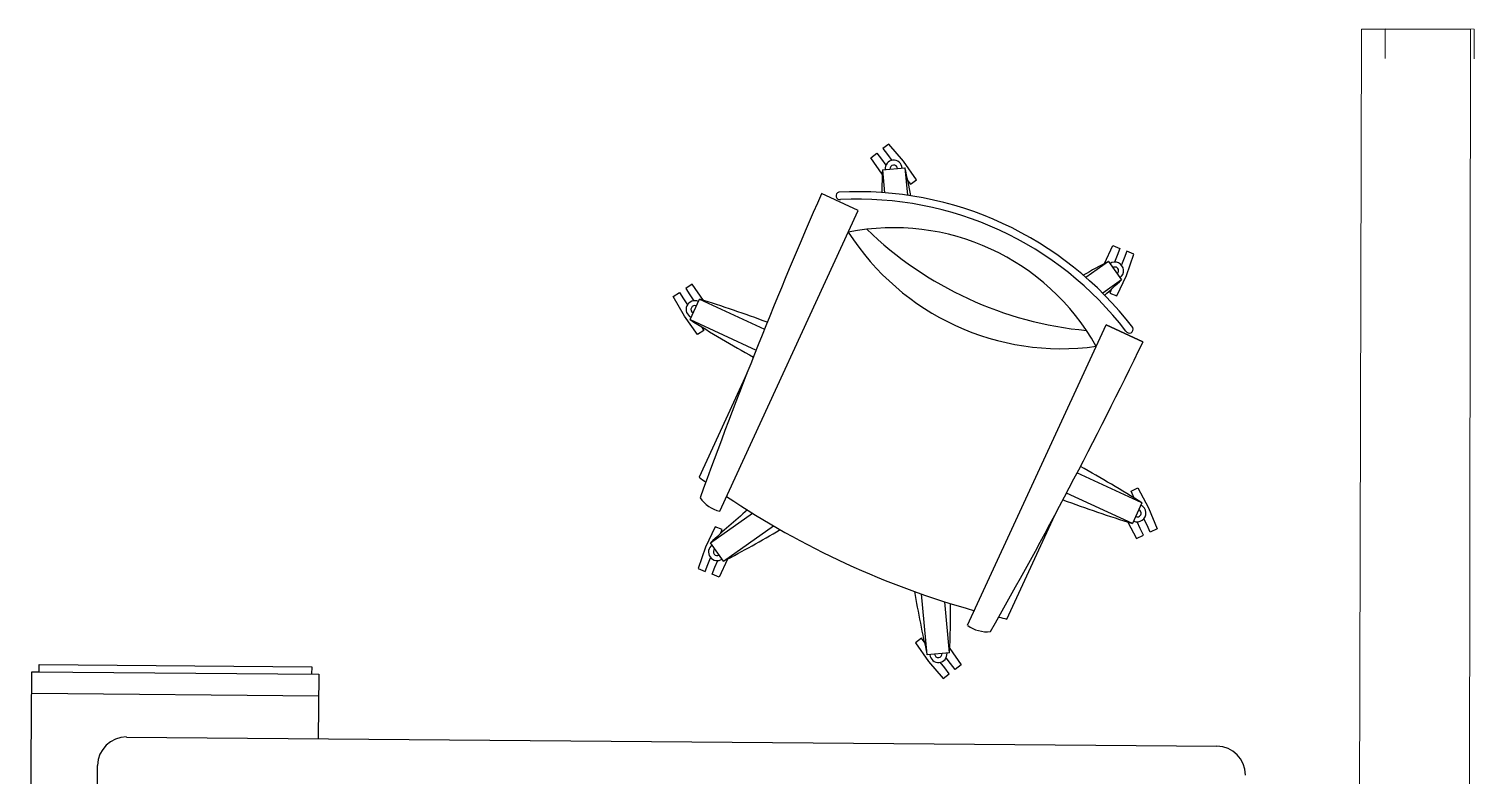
# Model space of a CAD drawing. Header units: inches. Extents: x 164.3 to 247.9, y 15.6 to 56.7.
# Drawn here: x 217.009 to 218.59, y 26.906 to 27.723 of the extents above; entities that cross this region are included whole.
import ezdxf

# ---------------------------------------------------------------- set-up
doc = ezdxf.new("R2010")
doc.units = ezdxf.units.IN
doc.header["$MEASUREMENT"] = 0
doc.layers.get('0').update_dxf_attribs({"lineweight": 0})
doc.layers.add('DOOR WINDOW 1 100', color=7, linetype='Continuous', lineweight=5, true_color=0x666666)
doc.layers.add('WALL 1 100', color=250, linetype='Continuous', lineweight=9)

msp = doc.modelspace()

# ---------------------------------------------------------------- linework, layer by layer
at = {"color": 7, "linetype": 'ByBlock', "lineweight": -2}
for p, q in [((217.95, 27.5966), (217.9435, 27.5916)), ((217.9435, 27.5916), (217.9485, 27.5851)), ((217.9661, 27.5779), (217.95, 27.5966)), ((217.9305, 27.5815), (217.937, 27.5865)), ((217.9429, 27.5637), (217.9305, 27.5815)), ((217.937, 27.5865), (217.942, 27.58)), ((217.942, 27.58), (217.9469, 27.5737)), ((217.9485, 27.5851), (217.9534, 27.5788)), ((217.9803, 27.5576), (217.9661, 27.5779)), ((217.9431, 27.5684), (217.9677, 27.5707)), ((217.9431, 27.5684), (217.9454, 27.5434)), ((217.9677, 27.5707), (217.9705, 27.5406)), ((217.9709, 27.5564), (217.9738, 27.5526)), ((217.9738, 27.5526), (217.9803, 27.5576)), ((217.9166, 27.5238), (217.8764, 27.5424)), ((217.7651, 27.1949), (217.9166, 27.5238)), ((218.1861, 27.4659), (218.1953, 27.4856)), ((218.1953, 27.4856), (218.2029, 27.4825)), ((218.2029, 27.4825), (218.1998, 27.4748)), ((218.2106, 27.4794), (218.2075, 27.4717)), ((218.21, 27.4529), (218.2182, 27.4763)), ((218.2182, 27.4763), (218.2106, 27.4794)), ((218.1903, 27.4681), (218.1657, 27.4507)), ((218.1903, 27.4681), (218.2046, 27.4479)), ((218.1998, 27.4748), (218.1968, 27.4675)), ((218.2075, 27.4717), (218.2045, 27.4644)), ((218.2046, 27.4479), (218.1841, 27.4334)), ((218.1996, 27.4305), (218.21, 27.4529)), ((217.7141, 27.4298), (217.721, 27.4343)), ((217.7264, 27.4084), (217.7141, 27.4298)), ((217.721, 27.4343), (217.7255, 27.4274)), ((217.7349, 27.4432), (217.728, 27.4387)), ((217.728, 27.4387), (217.7324, 27.4318)), ((217.7324, 27.4318), (217.7367, 27.4251)), ((217.7475, 27.4255), (217.7349, 27.4432)), ((218.1938, 27.4381), (218.1919, 27.4336)), ((218.1919, 27.4336), (218.1996, 27.4305)), ((217.7255, 27.4274), (217.7298, 27.4207)), ((217.7326, 27.4045), (217.743, 27.4269)), ((217.743, 27.4269), (217.8141, 27.3942)), ((217.7407, 27.3882), (217.7264, 27.4084)), ((217.7326, 27.4045), (217.8049, 27.3712)), ((218.0363, 27.07), (218.1879, 27.3988)), ((218.1879, 27.3988), (218.2281, 27.3803)), ((218.2281, 27.3803), (218.1879, 27.3988)), ((217.7477, 27.3927), (217.7407, 27.3882)), ((217.7451, 27.3967), (217.7477, 27.3927)), ((217.7948, 27.3456), (217.7425, 27.2321)), ((218.227, 27.2039), (218.1559, 27.2367)), ((218.2167, 27.1814), (218.1445, 27.2147)), ((218.2151, 27.2168), (218.2226, 27.2203)), ((218.2186, 27.2093), (218.2151, 27.2168)), ((218.2187, 27.2091), (218.2186, 27.2093)), ((218.2226, 27.2203), (218.2342, 27.1984)), ((217.7551, 27.1604), (217.8009, 27.1928)), ((218.227, 27.2039), (218.2167, 27.1814)), ((218.2342, 27.1984), (218.2436, 27.1755)), ((217.7601, 27.1779), (217.7497, 27.1555)), ((217.7677, 27.1748), (217.7601, 27.1779)), ((217.7694, 27.1402), (217.824, 27.1789)), ((218.0793, 27.0769), (218.1316, 27.1905)), ((218.2116, 27.183), (218.2212, 27.165)), ((218.2252, 27.176), (218.2218, 27.1832)), ((218.2287, 27.1685), (218.2252, 27.176)), ((218.2326, 27.1795), (218.2292, 27.1867)), ((218.2361, 27.172), (218.2326, 27.1795)), ((217.7694, 27.1402), (217.7551, 27.1604)), ((217.7659, 27.1703), (217.7677, 27.1748)), ((218.2212, 27.165), (218.2287, 27.1685)), ((218.2436, 27.1755), (218.2361, 27.172)), ((217.7497, 27.1555), (217.7415, 27.1321)), ((217.7415, 27.1321), (217.7491, 27.129)), ((217.7491, 27.129), (217.7522, 27.1366)), ((217.7522, 27.1366), (217.7552, 27.144)), ((217.7568, 27.1259), (217.7599, 27.1335)), ((217.7599, 27.1335), (217.7629, 27.1409)), ((217.7736, 27.1425), (217.7644, 27.1228)), ((217.7644, 27.1228), (217.7568, 27.1259)), ((217.992, 27.0377), (217.9858, 27.1043)), ((218.0166, 27.04), (218.0115, 27.0958)), ((217.9859, 27.0558), (217.9794, 27.0507)), ((217.9794, 27.0507), (217.9936, 27.0305)), ((217.9888, 27.052), (217.9859, 27.0558)), ((218.0166, 27.04), (217.992, 27.0377)), ((218.0177, 27.0283), (218.0128, 27.0346)), ((218.0168, 27.0447), (218.0292, 27.0269)), ((217.0094, 26.6268), (217.0127, 27.0192)), ((217.0127, 27.0192), (217.0206, 27.0191)), ((217.0127, 27.0192), (217.3266, 27.0165)), ((217.0206, 27.0191), (217.0206, 27.027)), ((217.0206, 27.027), (217.3188, 27.0245)), ((217.3188, 27.0245), (217.3187, 27.0166)), ((217.9936, 27.0305), (218.0097, 27.0117)), ((218.0112, 27.0233), (218.0063, 27.0296)), ((218.0162, 27.0168), (218.0112, 27.0233)), ((218.0227, 27.0218), (218.0177, 27.0283)), ((218.0292, 27.0269), (218.0227, 27.0218)), ((217.3266, 27.0165), (217.326, 26.946)), ((218.0097, 27.0117), (218.0162, 27.0168)), ((217.0125, 26.9956), (217.3264, 26.993)), ((217.1163, 26.9477), (218.309, 26.9377)), ((217.0809, 26.473), (217.0846, 26.9166))]:
    msp.add_line(p, q, dxfattribs=at)
for centre, radius, start, end in [((217.9554, 27.5695), 0.00947, 5.2616, 185.2616), ((217.9554, 27.5695), 0.00412, 5.2616, 185.2616), ((219.4178, 27.5121), 1.4758, 177.8139, 178.777), ((216.5281, 27.246), 1.4758, 11.4935, 12.7094), ((222.7568, 25.4034), 5.3285, 156.3334, 160.1876), ((217.8965, 27.5399), 0.00418, 103.9507, 282.3345), ((217.9165, 27.1667), 0.3778, 37.3303, 93.193), ((217.9165, 27.1667), 0.3696, 37.5544, 92.9688), ((217.9554, 27.2511), 0.254, 29.2528, 101.2705), ((218.139, 27.6497), 0.277, 212.6438, 277.8794), ((218.2038, 27.7902), 0.3993, 225.9005, 264.6228), ((218.8789, 26.1628), 1.4758, 117.8139, 119.0298), ((218.1974, 27.458), 0.00947, 305.2616, 125.2616), ((218.1974, 27.458), 0.00412, 305.2616, 125.2616), ((217.2036, 28.5324), 1.4758, 311.7463, 312.7094), ((217.7378, 27.4157), 0.00947, 65.2616, 245.2616), ((217.7378, 27.4157), 0.00412, 65.2616, 245.2616), ((217.3044, 26.0178), 1.4758, 69.6686, 72.7094), ((218.5188, 28.6535), 1.4758, 237.8139, 240.9366), ((218.2132, 27.3939), 0.00418, 208.1888, 26.5726), ((213.4312, 29.7003), 5.3285, 330.3357, 334.1899), ((217.4409, 25.9549), 1.4758, 57.8139, 60.8546), ((218.2966, 27.9915), 0.9401, 233.8876, 234.4443), ((217.7728, 27.2293), 0.0352, 214.2572, 257.4234), ((218.2966, 27.9915), 0.9401, 236.1214, 254.4019), ((218.6553, 28.5905), 1.4758, 249.5867, 252.7094), ((218.7561, 26.076), 1.4758, 130.6186, 132.7094), ((218.2219, 27.1927), 0.00947, 245.2616, 65.2616), ((218.2219, 27.1927), 0.00412, 245.2616, 65.2616), ((217.0808, 28.4455), 1.4758, 297.8139, 300.5613), ((217.7623, 27.1503), 0.00947, 125.2616, 305.2616), ((217.7623, 27.1503), 0.00412, 125.2616, 305.2616), ((219.4316, 27.3624), 1.4758, 189.962, 192.7094), ((216.5419, 27.0963), 1.4758, 357.8139, 359.9047), ((218.0575, 27.0981), 0.0352, 233.0999, 276.2661), ((218.2966, 27.9915), 0.9401, 256.079, 256.6357), ((218.0043, 27.0388), 0.00947, 185.2616, 5.2616), ((218.0043, 27.0388), 0.00412, 185.2616, 5.2616), ((217.116, 26.9164), 0.0314, 89.5193, 179.5193), ((218.3087, 26.9064), 0.0314, 359.5193, 89.5193)]:
    msp.add_arc(centre, radius, start, end, dxfattribs=at)
at = {"layer": 'DOOR WINDOW 1 100'}
for p, q in [((218.4929, 27.6902), (218.493, 27.7227)), ((218.493, 27.7227), (218.5903, 27.7225)), ((218.5903, 27.69), (218.5903, 27.7225))]:
    msp.add_line(p, q, dxfattribs=at)
at = {"layer": 'WALL 1 100', "color": 0}
for p, q in [((218.467, 27.7224), (218.4633, 26.2044)), ((218.467, 27.7224), (218.5864, 27.7224)), ((218.5864, 27.7224), (218.5842, 26.203))]:
    msp.add_line(p, q, dxfattribs=at)

doc.saveas('drawing.dxf')
